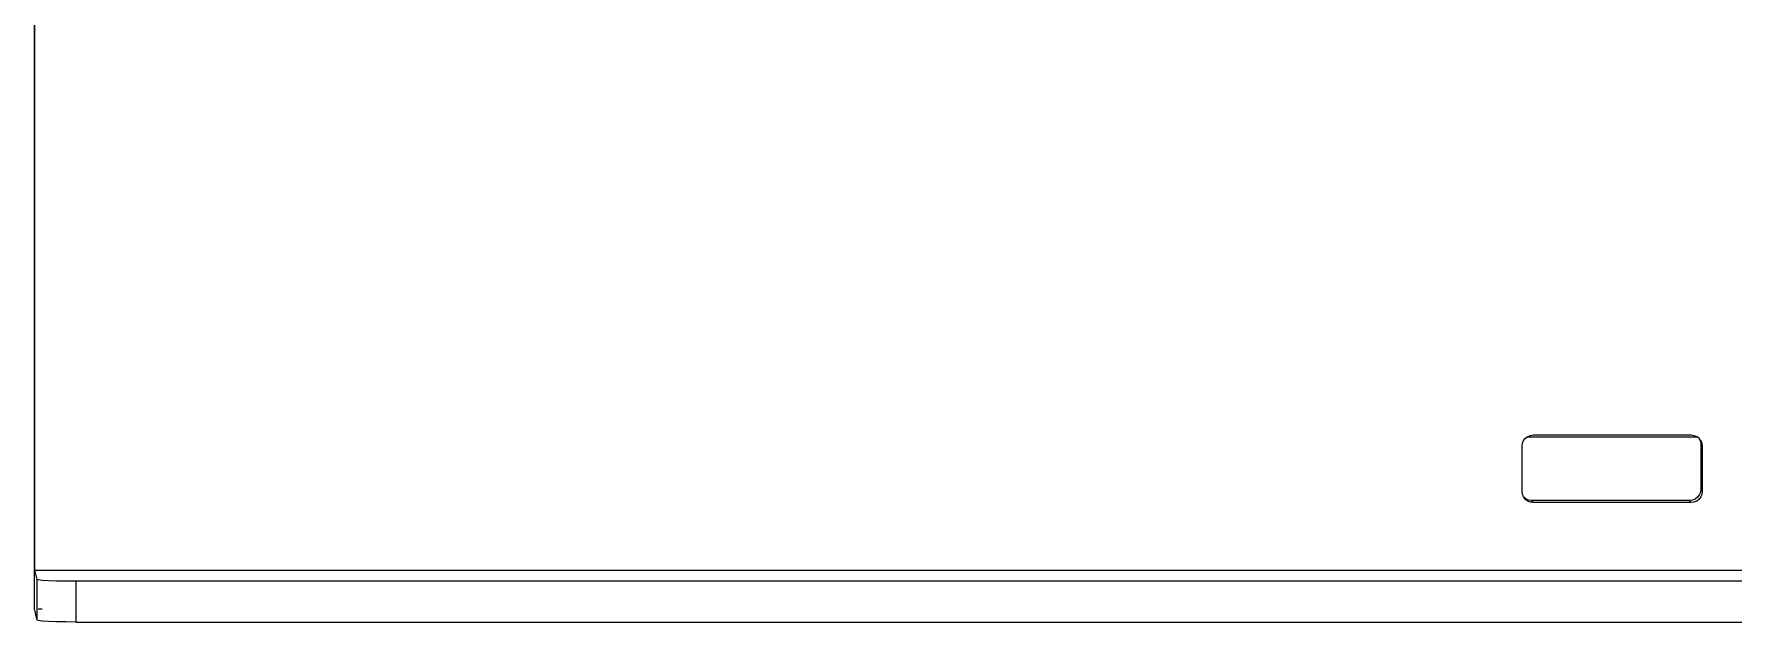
# Model space of a CAD drawing. Header units: metres. Extents: x -4.2 to 4.2, y -5.7 to 5.7.
# Drawn here: x 0.285 to 0.882, y -1.129 to -0.923 of the extents above; entities that cross this region are included whole.
import ezdxf

# ---------------------------------------------------------------- set-up
doc = ezdxf.new("R2010")
doc.units = ezdxf.units.M

msp = doc.modelspace()

# ---------------------------------------------------------------- linework, layer by layer
for p, q in [((0.28528, -0.5541), (0.28528, -1.11033)), ((0.28546, -0.55444), (0.28546, -1.11102)), ((0.808, -1.06748), (0.80813, -1.06646)), ((0.808, -1.08332), (0.808, -1.06748)), ((0.80813, -1.06646), (0.80853, -1.0655)), ((0.80853, -1.0655), (0.80916, -1.06468)), ((0.80916, -1.06468), (0.8097, -1.06426)), ((0.8097, -1.06426), (0.80998, -1.06406)), ((0.86963, -1.06426), (0.8097, -1.06426)), ((0.80998, -1.06406), (0.81093, -1.06366)), ((0.81093, -1.06366), (0.81196, -1.06352)), ((0.81196, -1.06352), (0.86738, -1.06352)), ((0.86738, -1.06352), (0.8684, -1.06366)), ((0.8684, -1.06366), (0.86936, -1.06406)), ((0.86936, -1.06406), (0.86963, -1.06426)), ((0.87018, -1.06468), (0.86963, -1.06426)), ((0.87018, -1.06468), (0.87026, -1.06483)), ((0.87026, -1.06483), (0.87065, -1.06579)), ((0.87026, -1.06483), (0.8708, -1.0655)), ((0.87065, -1.06579), (0.87079, -1.06681)), ((0.87079, -1.06681), (0.87079, -1.08264)), ((0.87133, -1.06748), (0.87079, -1.06681)), ((0.8708, -1.0655), (0.87119, -1.06645)), ((0.87119, -1.06645), (0.87133, -1.06748)), ((0.87133, -1.06748), (0.87133, -1.08331)), ((0.80813, -1.08434), (0.808, -1.08332)), ((0.80853, -1.0853), (0.80813, -1.08434)), ((0.80865, -1.08543), (0.80853, -1.0853)), ((0.80947, -1.08606), (0.80865, -1.08543)), ((0.80915, -1.08611), (0.80865, -1.08543)), ((0.80997, -1.08674), (0.80915, -1.08611)), ((0.81042, -1.08646), (0.80947, -1.08606)), ((0.81093, -1.08713), (0.80997, -1.08674)), ((0.81145, -1.08659), (0.81042, -1.08646)), ((0.86683, -1.08659), (0.81145, -1.08659)), ((0.81195, -1.08727), (0.81145, -1.08659)), ((0.86785, -1.08646), (0.86683, -1.08659)), ((0.86737, -1.08727), (0.86683, -1.08659)), ((0.86881, -1.08606), (0.86785, -1.08646)), ((0.86935, -1.08674), (0.8684, -1.08713)), ((0.86963, -1.08543), (0.86881, -1.08606)), ((0.87017, -1.08611), (0.86935, -1.08674)), ((0.87026, -1.08461), (0.86963, -1.08543)), ((0.8708, -1.08529), (0.87017, -1.08611)), ((0.87065, -1.08366), (0.87026, -1.08461)), ((0.87079, -1.08264), (0.87065, -1.08366)), ((0.87133, -1.08331), (0.87079, -1.08264)), ((0.87119, -1.08434), (0.8708, -1.08529)), ((0.87133, -1.08331), (0.87119, -1.08434)), ((0.81195, -1.08727), (0.81093, -1.08713)), ((0.86737, -1.08727), (0.81195, -1.08727)), ((0.8684, -1.08713), (0.86737, -1.08727)), ((0.28528, -1.11033), (0.28546, -1.11102)), ((0.28528, -1.11033), (0.28528, -1.12457)), ((0.28546, -1.11102), (1.39388, -1.11103)), ((0.28546, -1.11102), (0.2863, -1.1143)), ((0.2868, -1.11447), (0.2863, -1.1143)), ((0.2863, -1.1143), (0.2863, -1.12859)), ((0.28819, -1.11463), (0.2868, -1.11447)), ((0.29037, -1.11476), (0.28819, -1.11463)), ((0.2932, -1.11487), (0.29037, -1.11476)), ((0.29647, -1.11493), (0.2932, -1.11487)), ((0.29997, -1.11496), (0.29647, -1.11493)), ((1.3853, -1.11496), (0.29997, -1.11496)), ((0.29997, -1.11496), (0.29997, -1.12926)), ((0.28528, -1.12457), (0.2863, -1.12859)), ((0.2868, -1.12876), (0.2863, -1.12859)), ((0.2868, -1.12457), (0.28819, -1.12457)), ((0.28819, -1.12893), (0.2868, -1.12876)), ((0.29037, -1.12906), (0.28819, -1.12893)), ((0.2932, -1.12917), (0.29037, -1.12906)), ((0.29647, -1.12924), (0.2932, -1.12917)), ((0.29997, -1.12926), (0.29647, -1.12924)), ((0.29997, -1.12926), (1.3853, -1.12926))]:
    msp.add_line(p, q)

doc.saveas('drawing.dxf')
